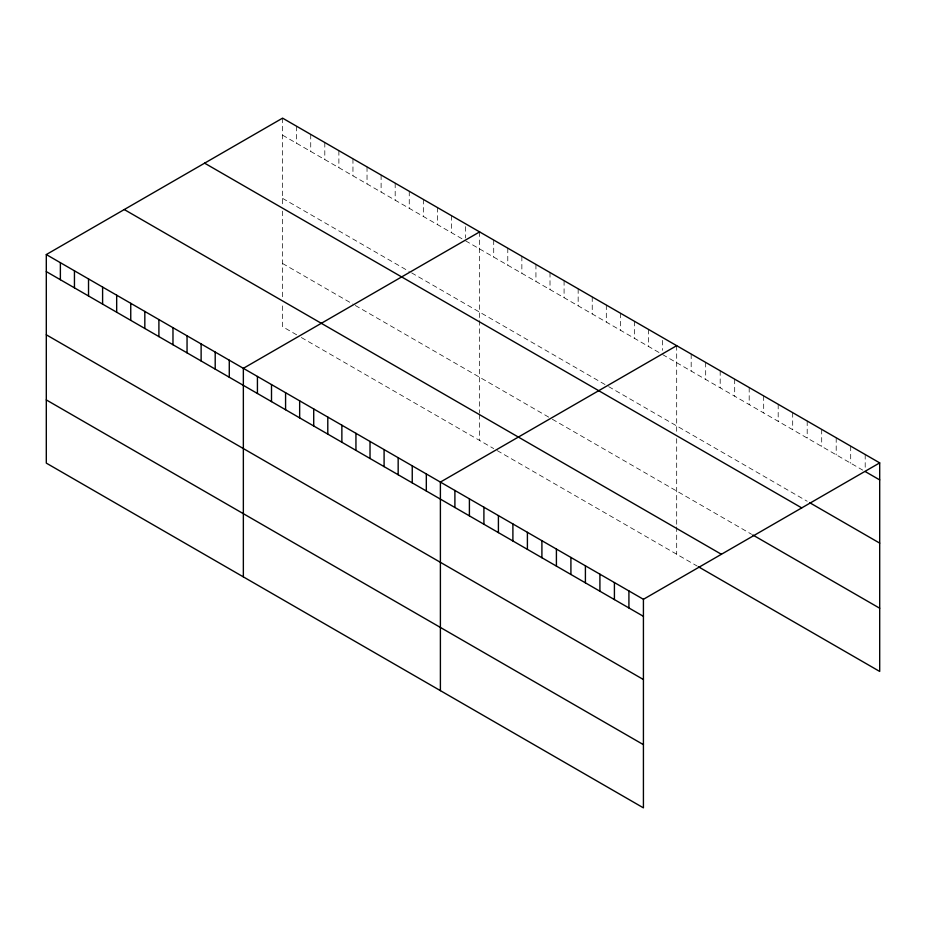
<?xml version="1.0" encoding="UTF-8"?>
<svg xmlns="http://www.w3.org/2000/svg" width="926" height="926" viewBox="0 0 926 926"><rect width="100%" height="100%" fill="white"/><g stroke="black" fill="none" stroke-linecap="round" stroke-linejoin="round"><path stroke-width="0.69" stroke-dasharray="4.63 3.47" d="M282.58 135.173L463.208 239.464M465.558 240.818L660.261 353.223M662.611 354.577L862.777 470.153M282.58 198.372L409.257 271.515M411.607 272.869L606.31 385.274M608.648 386.628L807.194 501.255M282.58 263.493L352.956 304.122M355.306 305.476L550.009 417.892M552.347 419.246L751.599 534.279M296.656 334.818L282.58 326.693L282.58 303.716M301.355 337.527L493.708 448.589M497.227 450.615L697.22 566.087M865.197 454.516L865.197 468.706M850.693 446.147L850.693 463.174M836.201 437.766L836.201 454.805M821.698 429.398L821.698 446.425M807.194 421.029L807.194 438.056M792.691 412.649L792.691 429.687M778.187 404.28L778.187 421.307M763.684 395.911L763.684 412.938M749.192 387.531L749.192 404.569M734.688 379.162L734.688 396.189M720.185 370.794L720.185 387.82M705.681 362.413L705.681 379.452M691.178 354.045L691.178 371.071M676.686 345.676L676.686 432.986M676.686 438.646L676.686 525.493M676.686 526.929L676.686 554.223M662.611 340.386L662.611 350.317M648.536 329.425L648.536 346.451M634.46 321.299L634.46 338.326M620.385 313.173L620.385 330.2M606.31 305.048L606.31 322.074M592.235 296.922L592.235 313.949M578.16 288.796L578.16 305.823M564.084 280.671L564.084 297.697M550.009 272.545L550.009 289.572M535.934 264.419L535.934 281.446M521.859 256.282L521.859 273.32M507.784 248.156L507.784 265.195M493.708 240.031L493.708 257.069M479.633 231.905L479.633 319.215M479.633 320.639L479.633 413.17M479.633 414.605L479.633 440.463M465.558 226.627L465.558 237.97M451.483 215.654L451.483 232.692M437.408 207.528L437.408 224.567M423.332 199.403L423.332 216.441M409.257 191.277L409.257 208.304M395.182 183.151L395.182 200.178M381.107 175.026L381.107 192.052M367.032 166.9L367.032 183.927M352.956 158.774L352.956 175.801M338.881 150.649L338.881 167.675M324.806 142.523L324.806 159.55M310.731 134.397L310.731 151.424M296.656 126.272L296.656 143.298M282.58 118.146L282.58 205.456M282.58 211.116L282.58 297.964"/><path stroke-width="1.39" d="M46.3 254.557L643.42 599.307L643.42 807.854L46.3 463.116L46.3 254.557L282.58 118.146L879.7 462.884L879.7 671.443L698.435 566.781M479.633 231.905L243.353 368.328L243.353 576.875M676.686 345.676L440.394 482.087L440.394 690.646M643.42 599.307L879.7 462.884M865.197 471.542L879.7 479.911M809.613 502.656L879.7 543.122M204.611 163.161L801.731 507.899M752.815 534.973L879.7 608.232M124.269 209.542L721.389 554.28M46.3 271.596L643.42 616.334M46.3 334.795L643.42 679.534M46.3 399.916L643.42 744.654M628.916 590.927L628.916 607.965M614.413 582.558L614.413 599.585M599.909 574.189L599.909 591.216M585.406 565.809L585.406 582.848M570.914 557.44L570.914 574.467M556.41 549.072L556.41 566.099M541.907 540.703L541.907 557.73M527.403 532.323L527.403 549.361M512.9 523.954L512.9 540.981M498.408 515.585L498.408 532.612M483.904 507.205L483.904 524.243M469.401 498.836L469.401 515.863M454.897 490.467L454.897 507.494M426.319 473.962L426.319 491M412.244 465.836L412.244 482.874M398.168 457.71L398.168 474.749M384.093 449.585L384.093 466.623M370.018 441.459L370.018 458.486M355.943 433.333L355.943 450.36M341.868 425.208L341.868 442.234M327.792 417.082L327.792 434.109M313.717 408.956L313.717 425.983M299.654 400.831L299.654 417.858M285.578 392.705L285.578 409.732M271.503 384.579L271.503 401.606M257.428 376.454L257.428 393.481M229.278 360.202L229.278 377.229M215.202 352.077L215.202 369.104M201.127 343.951L201.127 360.978M187.052 335.825L187.052 352.852M172.977 327.7L172.977 344.727M158.902 319.574L158.902 336.601M144.826 311.449L144.826 328.475M130.751 303.323L130.751 320.35M116.676 295.197L116.676 312.224M102.601 287.072L102.601 304.098M88.526 278.934L88.526 295.973M74.45 270.809L74.45 287.847M60.375 262.683L60.375 279.721"/></g></svg>
